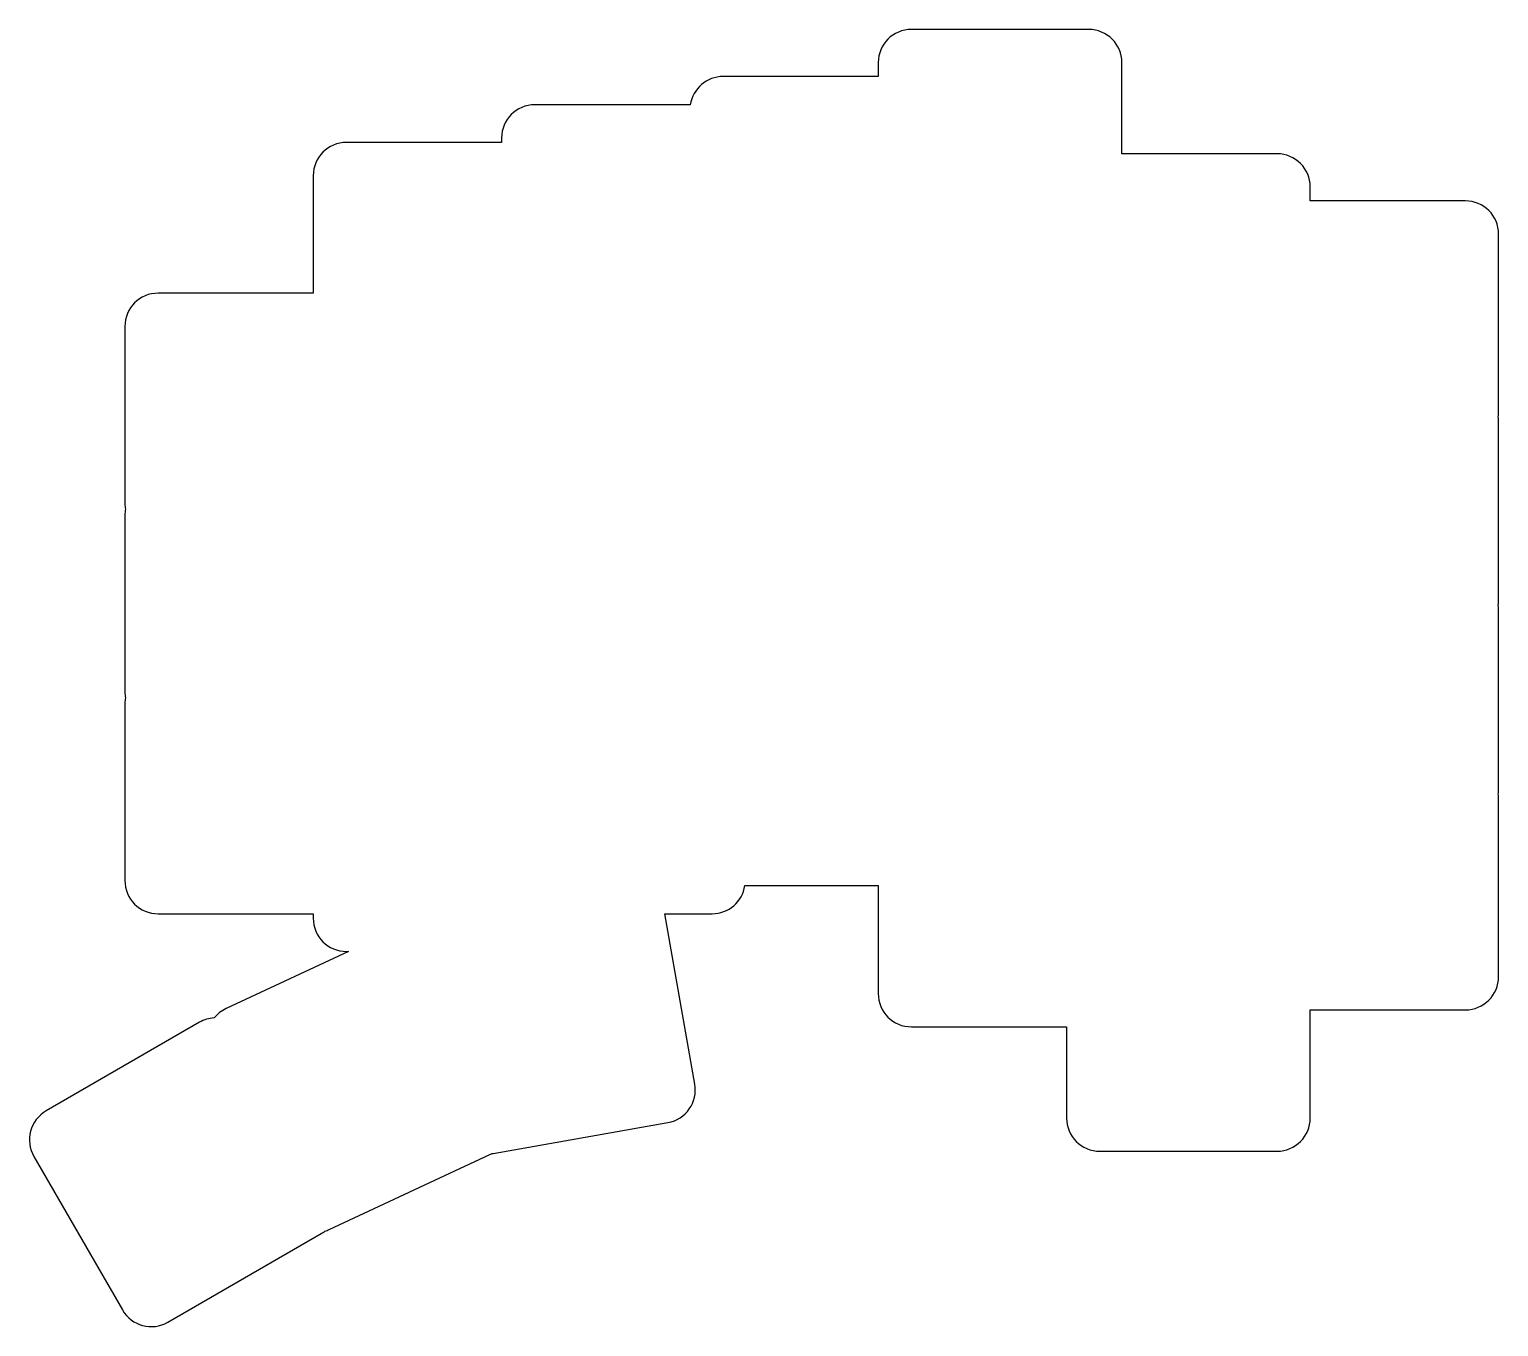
# Model space of a CAD drawing. Header units: millimetres. Extents: x 183 to 316, y -173 to -56.
import ezdxf

# ---------------------------------------------------------------- set-up
doc = ezdxf.new("R2010")
doc.units = ezdxf.units.MM

msp = doc.modelspace()

# ---------------------------------------------------------------- linework, layer by layer
for p, q in [((279, -55.53), (263, -55.53)), ((260, -58.53), (260, -59.78)), ((282, -66.75), (282, -58.53)), ((260, -59.78), (246, -59.78)), ((243.03, -62.33), (229, -62.33)), ((226, -65.73), (212, -65.73)), ((226, -65.33), (226, -65.73)), ((296, -66.75), (282, -66.75)), ((209, -68.73), (209, -79.33)), ((299, -71), (299, -69.75)), ((313, -71), (299, -71)), ((316, -90), (316, -74)), ((209, -79.33), (195, -79.33)), ((192, -82.33), (192, -98.33)), ((316, -107), (316, -91)), ((192, -99.33), (192, -115.33)), ((316, -124), (316, -108)), ((192, -116.33), (192, -132.33)), ((316, -141), (316, -125)), ((247.97, -132.78), (260, -132.78)), ((260, -132.78), (260, -142.53)), ((195, -135.33), (209, -135.33)), ((209, -135.33), (209, -135.73)), ((240.73, -135.33), (245, -135.33)), ((243.44, -150.7), (240.73, -135.33)), ((212.17, -138.73), (201.13, -143.88)), ((212, -138.73), (212.17, -138.73)), ((299, -144), (313, -144)), ((299, -153.75), (299, -144)), ((198.73, -145.12), (184.88, -153.12)), ((263, -145.53), (277, -145.53)), ((277, -145.53), (277, -153.75)), ((225.25, -156.95), (241.01, -154.17)), ((183.78, -157.22), (191.78, -171.08)), ((210.43, -163.82), (224.93, -157.05)), ((280, -156.75), (296, -156.75)), ((195.88, -172.18), (209.73, -164.18))]:
    msp.add_line(p, q)
for centre, start, end in [((263, -58.53), 90, 180), ((279, -58.53), 0, 90), ((246, -62.78), 90, 171.3731), ((229, -65.33), 90, 180), ((212, -68.73), 90, 180), ((296, -69.75), 0, 90), ((313, -74), 0, 90), ((195, -82.33), 90, 180), ((313, -90), 350.4059, 360), ((313, -91), 0, 9.5941), ((195, -98.33), 180, 189.5941), ((195, -99.33), 170.4059, 180), ((313, -107), 350.4059, 360), ((313, -108), 0, 9.5941), ((195, -115.33), 180, 189.5941), ((195, -116.33), 170.4059, 180), ((313, -124), 350.4059, 360), ((313, -125), 0, 9.5941), ((195, -132.33), 180, 270), ((245, -132.33), 270, 351.3731), ((212, -135.73), 180, 270), ((313, -141), 270, 360), ((263, -142.53), 180, 270), ((202.4, -146.6), 115, 141.4798), ((200.23, -147.72), 93.5202, 120), ((240.49, -151.22), 280, 10), ((186.38, -155.72), 120, 210), ((280, -153.75), 180, 270), ((296, -153.75), 270, 360), ((223.66, -154.34), 295, 298.2775), ((224.73, -154), 276.7225, 280), ((208.23, -161.58), 300, 307.5075), ((209.16, -161.1), 287.4924, 295), ((194.38, -169.58), 210, 300)]:
    msp.add_arc(centre, 3, start, end)

doc.saveas('drawing.dxf')
